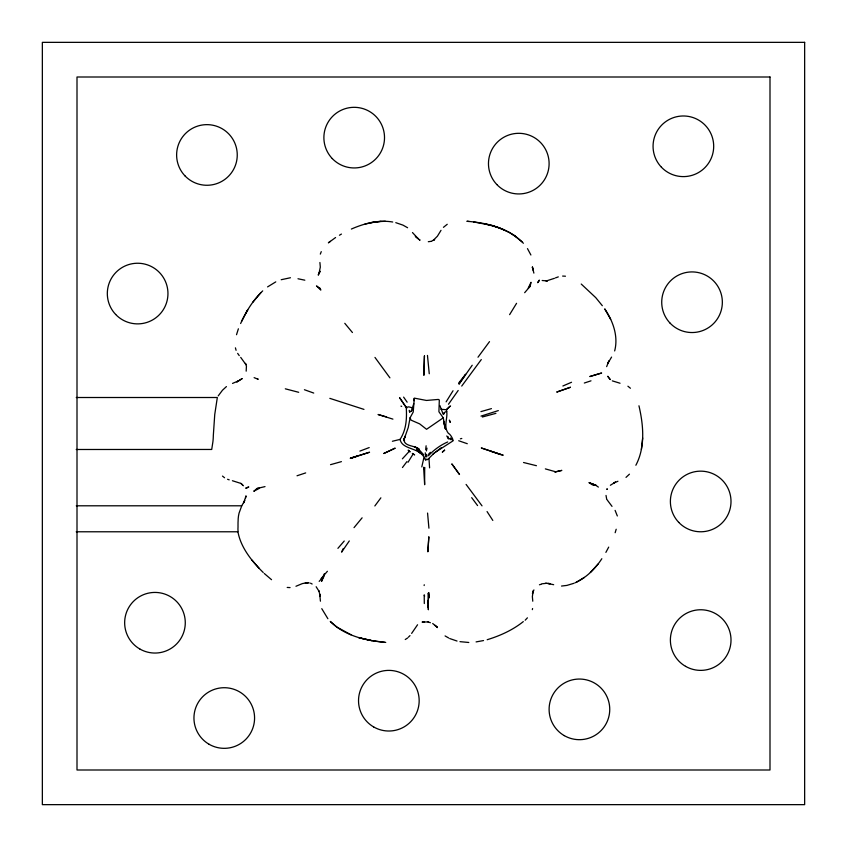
<?xml version="1.0" encoding="UTF-8"?>
<svg xmlns="http://www.w3.org/2000/svg" width="847" height="847" viewBox="0 0 847 847"><rect width="100%" height="100%" fill="white"/><g stroke="black" fill="none" stroke-linecap="round" stroke-linejoin="round"><path stroke-width="1.27" d="M428.381 593.08L428.349 609.618L428.381 593.08L429.164 597.897L428.974 592.678M635.875 465.247C645.478 447.004 643.455 425.194 638.956 405.787M404.199 439.053L408.233 427.555L410.128 417.666L413.22 412.044L414.31 398.132L426.475 400.451L438.28 399.435L439.318 399.943L438.915 411.748L443.246 417.836L445.575 429.376M444.209 413.812L444.262 412.616L446.708 411.219M428.031 607.278L428.307 603.53M406.782 408.243L399.562 397.667L406.242 407.428C406.973 418.513 406.306 429.842 400.07 439.402C402.41 450.593 420.483 446.591 425.31 459.773L427.65 459.572L434.278 452.986M641.37 449.461L642.672 437.941M410.297 411.727L411.367 410.689M425.67 449.651L426.115 445.787M450.392 439.646L450.583 438.026C455.644 444.781 451.44 434.543 448.381 433.346C442.727 426.232 448.635 417.158 446.369 409.726L440.991 409.27M409.599 412.383L409.715 411.409M424.135 585.542L424.252 584.758M246.181 371.155L246.435 366.052L245.418 363.363L245.937 364.591L240.707 357.392M532.35 609.639L532.583 608.517M414.119 398.492L414.014 400.663M449.482 438.831L450.022 438.513M426.39 450.932L426.994 448.137M530.148 286.297L531.016 282.295L528.263 288.128L530.148 286.297L524.653 292.702M421.806 466.909L423.786 458.111M413.791 403.67L411.938 409.217M245.535 498.131L246.043 495.855L243.767 502.737L244.772 500.429M425.3 456.618L425.618 455.421M446.125 401.838L453.029 390.753M424.231 469.1L424.686 467.438L424.643 484.717L423.616 467.269M427.534 602.789L428.328 599.983M236.514 334.713L238.388 328.795M614.657 350.944C618.522 336.312 612.984 320.939 604.716 308.88L610.655 319.287M615.155 532.71L616.192 529.237M320.314 254.111L321.257 251.644M405.311 435.972L404.061 438.937L405.078 437.031M606.643 366.635L608.919 360.917L607.945 363.162L611.576 357.074M319.001 273.38L320.314 267.101L319.912 262.496M324.359 573.715L321.511 581.391L324.147 575.981L319.171 581.36M240.633 323.533C246.011 311.495 253.126 300.082 262.697 290.892M343.268 548.517L341.595 552.138L349.303 540.937M244.423 501.085L241.734 505.828A10.831 0.54 -55.8 0 1 241.543 506.368L239.045 513.155A13.203 1.62 -76.3 0 1 238.494 515.897L238.176 518.788A12.917 1.578 -88.6 0 1 238.071 521.678L238.018 522.62A12.821 1.948 86.5 0 1 238.007 525.288L238.018 526.103A12.832 1.705 84.5 0 1 237.933 528.941L238.018 530.497A12.631 0.953 76.9 0 1 237.943 531.747C240.696 547.49 251.877 561.317 263.226 572.487M411.388 411.388L412.669 408.656L413.04 409.694M533.906 589.914L532.456 593.567L533.208 590.804L532.361 596.574L532.774 601.211M605.891 552.382L608.697 547.109M241.533 321.437L247.716 309.833L246.043 312.882M509.619 314.65L516.564 303.311M408.01 462.282L413.124 453.992L412.309 453.431L414.649 454.892L413.124 453.992M411.631 633.397L417.56 624.758M441.012 230.331L437.391 236.239L433.251 240.336L434.68 239.532L431.155 241.406M458.185 390.478L448.487 404.252M601.836 558.713C595.208 568.919 586.166 577.845 574.954 582.842M489.502 341.637L477.994 357.222M402.452 467.533L406.92 461.615M481.287 359.573L461.721 386.073M472.213 365.237L458.989 384.167L465.628 374.279L458.661 383.045M218.23 395.867L222.475 390.234L226.435 386.581M374.84 505.955L380.875 497.835M327.387 571.28L321.055 578.681M354.025 527.639L362.114 517.824M252.639 302.421L260.77 292.829M443.246 417.836L426.56 429.291L419.646 423.871L410.975 420.101L410.128 417.666M337.911 548.348L344.231 541.021M402.389 458.83L409.313 451.26L410.139 451.896L408.159 450.149L409.313 451.26M590.38 572.466L598.056 564.07M525.172 620.216L527.416 617.834M428.593 454.161L430.392 452.33M449.831 406.232L446.369 409.726L450.551 405.946M443.436 227.335L447.237 224.286M408.423 637.166L409.99 635.61M629.437 474.172L626.007 477.38M428.37 455.781C433.833 449.948 440.355 445.173 447.692 441.954M257.012 488.486L253.761 491.271L259.478 488.264L257.012 488.486L265.016 486.602M453.134 440.789L435.347 452.256M432.838 454.204L441.467 447.565M523.308 621.603C512.71 630.083 500.101 635.769 487.194 639.718M335.592 237.531L328.361 242.824L330.383 241.363M407.64 637.95L405.247 639.517M267.578 286.9L275.773 281.871M610.369 485.267L615.504 482.07L613.8 483.002M576.934 581.921L584.366 577.432M238.61 380.779L232.533 383.426M339.446 235.233L341.436 234.068M406.242 407.428L408.667 406.846L412.404 407.799M613.948 482.981L617.929 481.265M562.874 385.999L571.534 382.262M554.414 278.335L546.04 281.045L547.363 280.929L542.175 280.505M295.963 586.262L302.421 583.572L308.181 582.598L305.312 582.736L309.24 582.98M351.367 229.05C364.274 223.407 378.577 219.617 392.712 222.009M359.88 451.102L369.207 447.576M555.452 277.901L558.311 276.884M281.193 279.722L290.457 277.742M297.022 475.77L305.682 472.912M584.314 383.024L590.994 380.832M480.99 416.11L498.322 410.604M573.959 583.297L566.855 585.415L561.519 586.05M555.696 471.779L554.849 472.044L561.847 470.392L555.696 471.779L545.341 468.889M539.444 584.779L541.371 584.176M480.916 411.621L491.44 408.625M330.521 464.675L341.415 461.636M482.356 416.999L495.929 413.347M460.376 438.82L461.795 438.46M392.394 441.266L400.07 439.402M483.521 640.565L476.088 641.91M364.951 224.074L376.259 221.755L385.385 221.258M541.953 583.805L546.559 583.308M428.307 241.713L430.763 241.395M370.51 222.666L381.012 221.332M424.294 621.91L422.092 622.09L428.18 621.92M427.1 459.265L425.628 459.275L425.702 459.963M76.251 397.508L217.33 397.508L214.746 414.501L213.328 435.422A25.378 5.516 84.6 0 1 212.893 441.88L211.718 449.461L76.23 449.492M76.283 505.797L241.702 505.797M76.219 531.778L237.774 531.778M562.62 276.069L565.457 276.207M290.066 587.596L287.207 587.447M350.997 634.774L336.788 627.034L330.277 621.423C344.74 635.938 366.02 640.713 385.745 642.397M304.846 280.188L297.985 278.758M469.238 221.48L466.888 221.268C487.152 222.877 508.92 227.97 523.393 243.28M545.5 583.244L550.254 583.657L547.797 583.424M459.963 641.655L468.804 642.481M473.589 221.925L492.298 225.524L504.632 230.013M547.861 583.477L553.663 584.705M371.526 640.576L358.937 637.706L371.526 640.576L384.845 642.365M458.703 440.747L467.29 443.712M620.046 383.236L612.286 380.854M232.406 480.725L240.569 483.309M523.541 462.504L536.447 465.712M427.883 621.867L430.392 622.714M285.301 388.815L298.684 392.299M500.577 454.511L503.192 455.199L481.297 447.968L500.577 454.511L490.805 451.26M484.516 223.682L498.809 227.674L509.312 232.449L515.897 236.631M386.19 416.798L378.048 414.49L392.923 419.127M414.607 446.824L419.149 449.238C414.607 445.003 403.447 446.93 403.86 438.651L403.892 440.292L403.786 439.254M395.782 222.666L402.907 225.101L407.598 227.727M457.031 641.041L449.768 638.564M598.374 487.078L595.949 485.416L592.434 484.886L589.163 482.716L595.949 485.215M363.966 409.387L329.832 398.355M227.568 479.275L229.198 479.847M304.422 389.726L313.729 393.061M400.97 406.126L401.679 406.38M592.614 484.124L595.949 485.416L589.163 482.716M254.121 377.635L258.219 379.329L257.372 378.651M414.882 446.951L417.984 448.465L423.807 454.892M310.521 583.17L312.141 584.017M448.741 638.013L445.077 635.928M443.299 414.374L443.764 413.188M419.096 239.521L420.038 240.199L415.316 236.292L418.153 238.706M224.55 477.75L222.496 476.088M581.233 284.041L595.748 297.636L602.333 305.714M271.538 579.687L264.243 573.472M512.827 234.45L521.985 241.819M627.913 386.211L630.433 388.254M416.459 450.043L420.387 453.24M432.69 623.498L437.359 627.373L435.051 625.361M418.143 238.674L412.478 232.554M435.072 625.414L437.433 627.595M416.989 449.566L421.33 453.674M242.581 484.95L240.876 483.33L243.428 485.765M251.94 560.111L259.298 568.496M612.021 506.368L607.172 499.91M609.141 378.09L610.38 379.53M344.782 323.31L352.426 332.532M466.094 484.431L482.017 505.85M389.916 377.847L374.967 357.423M239.235 355.602L237.647 353.379M471.684 497.665L477.581 505.585M327.884 618.723L321.775 608.665M403.617 397.116L407.132 402.156M442.981 413.749L439.858 405.512M609.724 379.128L607.828 376.227L608.527 377.381M316.143 586.727L318.472 590.433M487.057 511.567L492.816 520.429M527.48 248.616L530.9 255M404.591 440.916L403.521 439.159L404.411 440.705M446.771 435.94L448.487 438.979L448.052 436.639M615.102 510.392L617.336 515.971M425.247 452.785L425.681 455.718L426.909 456.713L425.533 456.692L426.962 455.442L426.56 454.331M319.075 591.386L318.8 590.56L320.314 596.5L319.69 593.948M236.08 350.298L235.413 347.842M429.588 467.862L428.984 458.534M424.601 596.203L424.22 594.848L424.305 603.54M533.885 273.115L532.361 267.154L532.985 269.695M532.435 266.911L533.134 270.108M319.774 594.605L320.42 601.19M606.018 495.442L606.706 499.275M427.46 355.422L429.249 373.728M409.239 410.35L409.334 411.377M427.566 513.07L428.921 528.179M424.432 355.941L423.892 375.115L424.432 355.941M428.836 536.956L427.862 551.662L428.836 536.956M320.05 271.358L318.303 274.926L320.05 271.358M538.671 281.13L537.654 282.707L539.401 280.124L538.671 281.13M444.622 450.159L442.388 452.044L444.622 450.159M242.041 378.694L236.959 381.881L242.041 378.694M395.009 448.222L383.818 453.494L395.009 448.222M246.911 487.713L245.725 488.221L248.785 486.972L246.911 487.713M596.394 374.533L589.808 376.555L601.635 373.019L596.394 374.533M570.412 387.291L556.913 392.002L570.412 387.291M356.523 456.364L350.457 458.407L369.567 452.234L350.287 458.206L356.523 456.364M804.65 42.35L42.35 42.35L42.35 804.65L804.65 804.65L804.65 42.35M769.997 77.003L77.003 77.003L77.003 769.997L769.997 769.997L769.997 77.003M607.394 489.164L606.643 489.132L607.437 489.174M319.975 288.319L316.492 285.937L320.844 290.045L319.975 288.319M459.487 474.468L451.959 464.061L459.487 474.468M450.011 421.732L449.344 420.101L450.233 422.325L450.011 421.732M445.257 428.36L443.595 421.33L445.257 428.36M685.541 666.324A30.323 30.323 0 0 0 731.014 640.067A30.323 30.323 0 0 0 685.541 613.81A30.323 30.323 0 0 0 685.541 666.324M678.754 522.387A30.323 30.323 0 0 0 729.786 510A30.323 30.323 0 0 0 693.555 472.001A30.323 30.323 0 0 0 678.754 522.387M139.808 648.993A30.323 30.323 0 0 0 185.281 622.736A30.323 30.323 0 0 0 139.808 596.479A30.323 30.323 0 0 0 139.808 648.993M496.84 184.551A30.323 30.323 0 0 0 547.882 172.163A30.323 30.323 0 0 0 511.641 134.165A30.323 30.323 0 0 0 496.84 184.551M332.257 158.558A30.323 30.323 0 0 0 383.289 146.182A30.323 30.323 0 0 0 347.048 108.172A30.323 30.323 0 0 0 332.257 158.558M184.995 175.88A30.323 30.323 0 0 0 236.027 163.503A30.323 30.323 0 0 0 199.786 125.494A30.323 30.323 0 0 0 184.995 175.88M670.093 323.152A30.323 30.323 0 0 0 721.125 310.764A30.323 30.323 0 0 0 684.895 272.766A30.323 30.323 0 0 0 670.093 323.152M564.261 735.62A30.323 30.323 0 0 0 609.745 709.363A30.323 30.323 0 0 0 564.261 683.106A30.323 30.323 0 0 0 564.261 735.62M373.686 726.959A30.323 30.323 0 0 0 419.17 700.702A30.323 30.323 0 0 0 373.686 674.445A30.323 30.323 0 0 0 373.686 726.959M209.103 744.28A30.323 30.323 0 0 0 254.576 718.023A30.323 30.323 0 0 0 209.103 691.766A30.323 30.323 0 0 0 209.103 744.28M661.433 167.219A30.323 30.323 0 0 0 712.465 154.842A30.323 30.323 0 0 0 676.224 116.833A30.323 30.323 0 0 0 661.433 167.219M115.69 314.481A30.323 30.323 0 0 0 166.732 302.104A30.323 30.323 0 0 0 130.491 264.095A30.323 30.323 0 0 0 115.69 314.481"/></g></svg>
